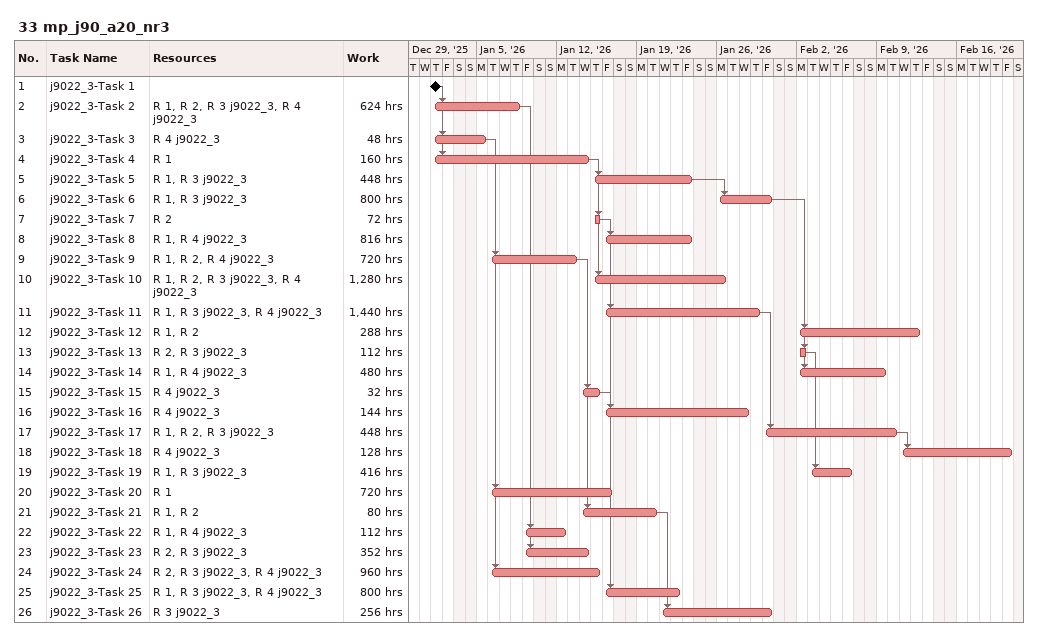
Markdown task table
33 mp_j90_a20_nr3

| ID | Task | Start | Finish | Predecessors | Resources | Work (h) |
|---|---|---|---|---|---|---|
| 1 | j9022_3-Task 1 (milestone) | 2026-01-01 | 2026-01-01 |  |  |  |
| 2 | j9022_3-Task 2 | 2026-01-01 | 2026-01-08 | 1 | R 1, R 2, R 3 j9022_3, R 4 j9022_3 | 624 |
| 3 | j9022_3-Task 3 | 2026-01-01 | 2026-01-05 | 1 | R 4 j9022_3 | 48 |
| 4 | j9022_3-Task 4 | 2026-01-01 | 2026-01-14 | 1 | R 1 | 160 |
| 5 | j9022_3-Task 5 | 2026-01-15 | 2026-01-23 | 4 | R 1, R 3 j9022_3 | 448 |
| 6 | j9022_3-Task 6 | 2026-01-26 | 2026-01-30 | 5 | R 1, R 3 j9022_3 | 800 |
| 7 | j9022_3-Task 7 | 2026-01-15 | 2026-01-15 | 4 | R 2 | 72 |
| 8 | j9022_3-Task 8 | 2026-01-16 | 2026-01-23 | 7 | R 1, R 4 j9022_3 | 816 |
| 9 | j9022_3-Task 9 | 2026-01-06 | 2026-01-13 | 3 | R 1, R 2, R 4 j9022_3 | 720 |
| 10 | j9022_3-Task 10 | 2026-01-15 | 2026-01-26 | 4 | R 1, R 2, R 3 j9022_3, R 4 j9022_3 | 1280 |
| 11 | j9022_3-Task 11 | 2026-01-16 | 2026-01-29 | 7 | R 1, R 3 j9022_3, R 4 j9022_3 | 1440 |
| 12 | j9022_3-Task 12 | 2026-02-02 | 2026-02-12 | 6 | R 1, R 2 | 288 |
| 13 | j9022_3-Task 13 | 2026-02-02 | 2026-02-02 | 6 | R 2, R 3 j9022_3 | 112 |
| 14 | j9022_3-Task 14 | 2026-02-02 | 2026-02-09 | 6 | R 1, R 4 j9022_3 | 480 |
| 15 | j9022_3-Task 15 | 2026-01-14 | 2026-01-15 | 9 | R 4 j9022_3 | 32 |
| 16 | j9022_3-Task 16 | 2026-01-16 | 2026-01-28 | 15 | R 4 j9022_3 | 144 |
| 17 | j9022_3-Task 17 | 2026-01-30 | 2026-02-10 | 11 | R 1, R 2, R 3 j9022_3 | 448 |
| 18 | j9022_3-Task 18 | 2026-02-11 | 2026-02-20 | 17 | R 4 j9022_3 | 128 |
| 19 | j9022_3-Task 19 | 2026-02-03 | 2026-02-06 | 13 | R 1, R 3 j9022_3 | 416 |
| 20 | j9022_3-Task 20 | 2026-01-06 | 2026-01-16 | 3 | R 1 | 720 |
| 21 | j9022_3-Task 21 | 2026-01-14 | 2026-01-20 | 9 | R 1, R 2 | 80 |
| 22 | j9022_3-Task 22 | 2026-01-09 | 2026-01-12 | 2 | R 1, R 4 j9022_3 | 112 |
| 23 | j9022_3-Task 23 | 2026-01-09 | 2026-01-14 | 2 | R 2, R 3 j9022_3 | 352 |
| 24 | j9022_3-Task 24 | 2026-01-06 | 2026-01-15 | 3 | R 2, R 3 j9022_3, R 4 j9022_3 | 960 |
| 25 | j9022_3-Task 25 | 2026-01-16 | 2026-01-22 | 7 | R 1, R 3 j9022_3, R 4 j9022_3 | 800 |
| 26 | j9022_3-Task 26 | 2026-01-21 | 2026-01-30 | 21 | R 3 j9022_3 | 256 |
